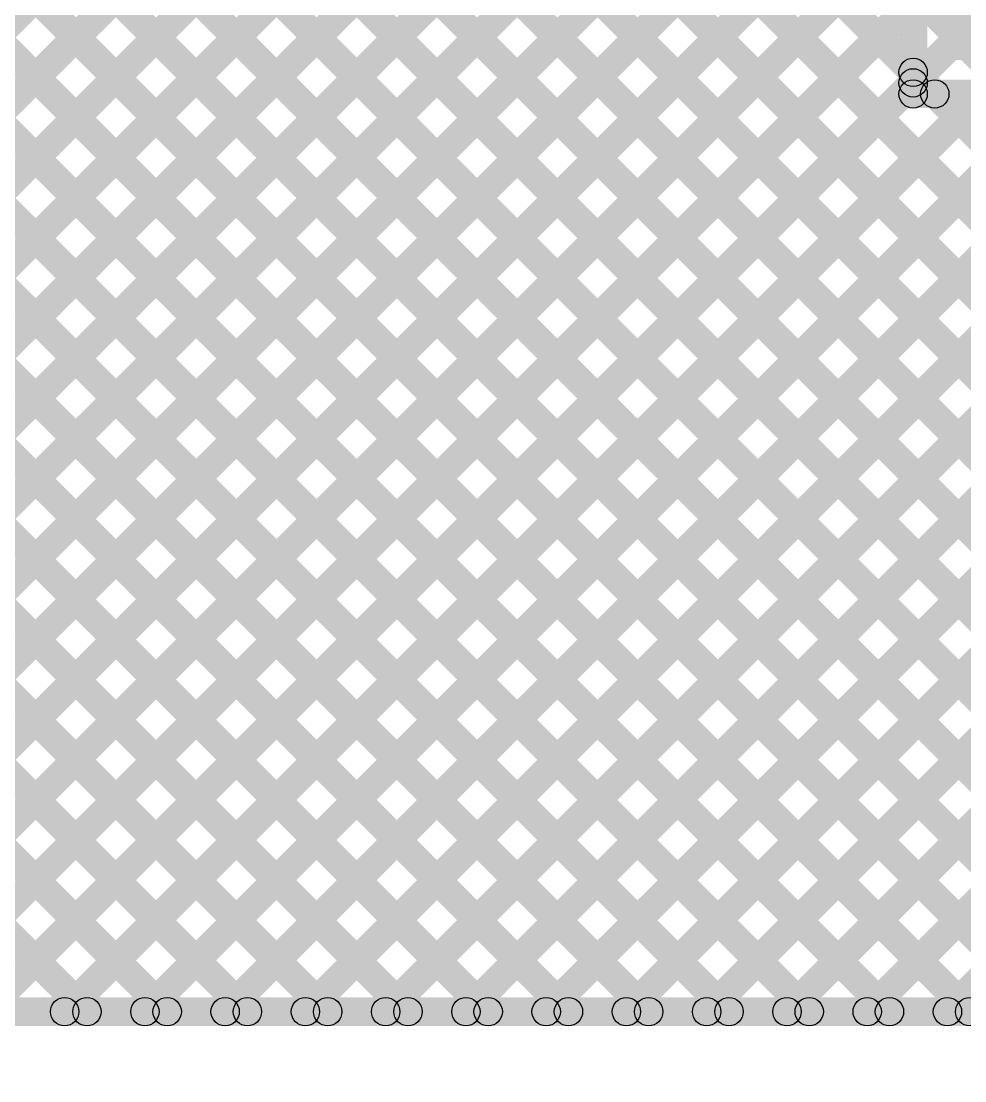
# Model space of a CAD drawing. Header units: millimetres. Extents: x -0.22 to 4.11, y -0.25 to 2.01.
# Drawn here: x 1.1412 to 1.4737, y 0.1857 to 0.5591 of the extents above; entities that cross this region are included whole.
import ezdxf

# ---------------------------------------------------------------- set-up
doc = ezdxf.new("R2010")
doc.units = ezdxf.units.MM
doc.header["$MEASUREMENT"] = 0
doc.layers.add('BottomLayer', color=5, linetype='Continuous')
doc.layers.add('TopLayer', color=1, linetype='Continuous')

msp = doc.modelspace()

# ---------------------------------------------------------------- hatches: boundary and pattern name
at = {"layer": 'BottomLayer'}
for points in [[(1.03762, 0.45175), (1.03055, 0.45882), (1.56595, 0.99422), (1.57302, 0.98715)], [(1.03762, 0.45175), (1.03055, 0.45882), (1.56595, 0.99422), (1.57302, 0.98715)], [(0.62455, 0.01046), (0.61748, 0.01753), (1.452, 0.85204), (1.45907, 0.84497)], [(0.62455, 0.01046), (0.61748, 0.01753), (1.452, 0.85204), (1.45907, 0.84497)], [(0.65284, 0.01046), (0.64577, 0.01753), (1.452, 0.82376), (1.45907, 0.81669)], [(0.65284, 0.01046), (0.64577, 0.01753), (1.452, 0.82376), (1.45907, 0.81669)], [(0.68112, 0.01046), (0.67405, 0.01753), (1.452, 0.79547), (1.45907, 0.7884)], [(0.68112, 0.01046), (0.67405, 0.01753), (1.452, 0.79547), (1.45907, 0.7884)], [(0.70941, 0.01046), (0.70234, 0.01753), (1.452, 0.76719), (1.45907, 0.76012)], [(0.70941, 0.01046), (0.70234, 0.01753), (1.452, 0.76719), (1.45907, 0.76012)], [(0.73769, 0.01046), (0.73062, 0.01753), (1.452, 0.73891), (1.45907, 0.73183)], [(0.73769, 0.01046), (0.73062, 0.01753), (1.452, 0.73891), (1.45907, 0.73183)], [(0.76598, 0.01046), (0.7589, 0.01753), (1.452, 0.71062), (1.45907, 0.70355)], [(0.76598, 0.01046), (0.7589, 0.01753), (1.452, 0.71062), (1.45907, 0.70355)], [(1.28419, 0.70539), (1.29126, 0.71246), (1.45907, 0.54466), (1.452, 0.53759)], [(1.28419, 0.70539), (1.29126, 0.71246), (1.45907, 0.54466), (1.452, 0.53759)], [(1.27005, 0.69125), (1.27712, 0.69832), (1.76185, 0.21359), (1.75478, 0.20652)], [(1.27005, 0.69125), (1.27712, 0.69832), (1.76185, 0.21359), (1.75478, 0.20652)], [(1.25591, 0.67711), (1.26298, 0.68418), (1.73356, 0.21359), (1.72649, 0.20652)], [(1.25591, 0.67711), (1.26298, 0.68418), (1.73356, 0.21359), (1.72649, 0.20652)], [(0.79426, 0.01046), (0.78719, 0.01753), (1.452, 0.68234), (1.45907, 0.67527)], [(0.79426, 0.01046), (0.78719, 0.01753), (1.452, 0.68234), (1.45907, 0.67527)], [(1.24176, 0.66297), (1.24883, 0.67004), (1.70528, 0.21359), (1.69821, 0.20652)], [(1.24176, 0.66297), (1.24883, 0.67004), (1.70528, 0.21359), (1.69821, 0.20652)], [(0.82254, 0.01046), (0.81547, 0.01753), (1.452, 0.65405), (1.45907, 0.64698)], [(0.82254, 0.01046), (0.81547, 0.01753), (1.452, 0.65405), (1.45907, 0.64698)], [(1.22762, 0.64882), (1.23469, 0.65589), (1.677, 0.21359), (1.66992, 0.20652)], [(1.22762, 0.64882), (1.23469, 0.65589), (1.677, 0.21359), (1.66992, 0.20652)], [(1.21348, 0.63468), (1.22055, 0.64175), (1.64871, 0.21359), (1.64164, 0.20652)], [(1.21348, 0.63468), (1.22055, 0.64175), (1.64871, 0.21359), (1.64164, 0.20652)], [(1.46753, 0.54549), (2.11853, 0.54549), (2.11853, 0.63525), (1.46753, 0.63525)], [(1.19934, 0.62054), (1.20641, 0.62761), (1.62043, 0.21359), (1.61336, 0.20652)], [(1.19934, 0.62054), (1.20641, 0.62761), (1.62043, 0.21359), (1.61336, 0.20652)], [(0.85083, 0.01046), (0.84376, 0.01753), (1.452, 0.62577), (1.45907, 0.6187)], [(0.85083, 0.01046), (0.84376, 0.01753), (1.452, 0.62577), (1.45907, 0.6187)], [(1.1852, 0.6064), (1.19227, 0.61347), (1.59214, 0.21359), (1.58507, 0.20652)], [(1.1852, 0.6064), (1.19227, 0.61347), (1.59214, 0.21359), (1.58507, 0.20652)], [(1.46053, 0.53349), (1.45053, 0.53349), (1.45053, 0.60317), (1.46053, 0.60317)], [(1.46053, 0.53349), (1.45053, 0.53349), (1.45053, 0.60317), (1.46053, 0.60317)], [(0.87911, 0.01046), (0.87204, 0.01753), (1.452, 0.59748), (1.45907, 0.59041)], [(0.87911, 0.01046), (0.87204, 0.01753), (1.452, 0.59748), (1.45907, 0.59041)], [(1.17105, 0.59225), (1.17812, 0.59933), (1.56386, 0.21359), (1.55679, 0.20652)], [(1.17105, 0.59225), (1.17812, 0.59933), (1.56386, 0.21359), (1.55679, 0.20652)], [(1.15691, 0.57811), (1.16398, 0.58518), (1.53557, 0.21359), (1.5285, 0.20652)], [(1.15691, 0.57811), (1.16398, 0.58518), (1.53557, 0.21359), (1.5285, 0.20652)], [(0.9074, 0.01046), (0.90033, 0.01753), (1.452, 0.5692), (1.45907, 0.56213)], [(0.9074, 0.01046), (0.90033, 0.01753), (1.452, 0.5692), (1.45907, 0.56213)], [(1.14277, 0.56397), (1.14984, 0.57104), (1.50729, 0.21359), (1.50022, 0.20652)], [(1.14277, 0.56397), (1.14984, 0.57104), (1.50729, 0.21359), (1.50022, 0.20652)], [(1.12863, 0.54983), (1.1357, 0.5569), (1.47901, 0.21359), (1.47193, 0.20652)], [(1.12863, 0.54983), (1.1357, 0.5569), (1.47901, 0.21359), (1.47193, 0.20652)], [(1.11448, 0.53569), (1.12156, 0.54276), (1.45072, 0.21359), (1.44365, 0.20652)], [(1.11448, 0.53569), (1.12156, 0.54276), (1.45072, 0.21359), (1.44365, 0.20652)], [(1.13174, 0.20652), (1.12467, 0.21359), (1.452, 0.54092), (1.45907, 0.53384)], [(1.13174, 0.20652), (1.12467, 0.21359), (1.452, 0.54092), (1.45907, 0.53384)], [(1.45553, 0.52849), (1.45553, 0.53849), (2.06453, 0.53849), (2.06453, 0.52849)], [(1.45553, 0.52849), (1.45553, 0.53849), (2.06453, 0.53849), (2.06453, 0.52849)], [(1.16003, 0.20652), (1.15296, 0.21359), (1.47639, 0.53703), (1.48346, 0.52995)], [(1.16003, 0.20652), (1.15296, 0.21359), (1.47639, 0.53703), (1.48346, 0.52995)], [(1.18831, 0.20652), (1.18124, 0.21359), (1.50467, 0.53703), (1.51175, 0.52995)], [(1.18831, 0.20652), (1.18124, 0.21359), (1.50467, 0.53703), (1.51175, 0.52995)], [(1.2166, 0.20652), (1.20953, 0.21359), (1.53296, 0.53703), (1.54003, 0.52995)], [(1.2166, 0.20652), (1.20953, 0.21359), (1.53296, 0.53703), (1.54003, 0.52995)], [(1.24488, 0.20652), (1.23781, 0.21359), (1.56124, 0.53703), (1.56831, 0.52995)], [(1.24488, 0.20652), (1.23781, 0.21359), (1.56124, 0.53703), (1.56831, 0.52995)], [(1.27317, 0.20652), (1.26609, 0.21359), (1.58953, 0.53703), (1.5966, 0.52995)], [(1.27317, 0.20652), (1.26609, 0.21359), (1.58953, 0.53703), (1.5966, 0.52995)], [(1.30145, 0.20652), (1.29438, 0.21359), (1.61781, 0.53703), (1.62488, 0.52995)], [(1.30145, 0.20652), (1.29438, 0.21359), (1.61781, 0.53703), (1.62488, 0.52995)], [(1.32973, 0.20652), (1.32266, 0.21359), (1.6461, 0.53703), (1.65317, 0.52995)], [(1.32973, 0.20652), (1.32266, 0.21359), (1.6461, 0.53703), (1.65317, 0.52995)], [(1.35802, 0.20652), (1.35095, 0.21359), (1.67438, 0.53703), (1.68145, 0.52995)], [(1.35802, 0.20652), (1.35095, 0.21359), (1.67438, 0.53703), (1.68145, 0.52995)], [(1.3863, 0.20652), (1.37923, 0.21359), (1.70266, 0.53703), (1.70974, 0.52995)], [(1.3863, 0.20652), (1.37923, 0.21359), (1.70266, 0.53703), (1.70974, 0.52995)], [(1.41459, 0.20652), (1.40752, 0.21359), (1.73095, 0.53703), (1.73802, 0.52995)], [(1.41459, 0.20652), (1.40752, 0.21359), (1.73095, 0.53703), (1.73802, 0.52995)], [(1.44287, 0.20652), (1.4358, 0.21359), (1.75923, 0.53703), (1.7663, 0.52995)], [(1.44287, 0.20652), (1.4358, 0.21359), (1.75923, 0.53703), (1.7663, 0.52995)], [(1.45963, 0.52995), (1.4667, 0.53703), (1.79013, 0.21359), (1.78306, 0.20652)], [(1.45963, 0.52995), (1.4667, 0.53703), (1.79013, 0.21359), (1.78306, 0.20652)], [(1.47116, 0.20652), (1.46408, 0.21359), (1.78752, 0.53703), (1.79459, 0.52995)], [(1.47116, 0.20652), (1.46408, 0.21359), (1.78752, 0.53703), (1.79459, 0.52995)], [(1.10034, 0.52154), (1.10741, 0.52862), (1.42244, 0.21359), (1.41537, 0.20652)], [(1.10034, 0.52154), (1.10741, 0.52862), (1.42244, 0.21359), (1.41537, 0.20652)], [(1.0862, 0.5074), (1.09327, 0.51447), (1.39415, 0.21359), (1.38708, 0.20652)], [(1.0862, 0.5074), (1.09327, 0.51447), (1.39415, 0.21359), (1.38708, 0.20652)], [(1.07206, 0.49326), (1.07913, 0.50033), (1.36587, 0.21359), (1.3588, 0.20652)], [(1.07206, 0.49326), (1.07913, 0.50033), (1.36587, 0.21359), (1.3588, 0.20652)], [(1.05792, 0.47912), (1.06499, 0.48619), (1.33758, 0.21359), (1.33051, 0.20652)], [(1.05792, 0.47912), (1.06499, 0.48619), (1.33758, 0.21359), (1.33051, 0.20652)], [(1.04377, 0.46498), (1.05084, 0.47205), (1.3093, 0.21359), (1.30223, 0.20652)], [(1.04377, 0.46498), (1.05084, 0.47205), (1.3093, 0.21359), (1.30223, 0.20652)], [(1.02961, 0.45086), (1.03668, 0.45793), (1.28102, 0.21359), (1.27394, 0.20652)], [(1.02961, 0.45086), (1.03668, 0.45793), (1.28102, 0.21359), (1.27394, 0.20652)], [(0.92231, 0.44502), (0.92938, 0.45209), (1.16788, 0.21359), (1.16081, 0.20652)], [(0.92231, 0.44502), (0.92938, 0.45209), (1.16788, 0.21359), (1.16081, 0.20652)], [(0.95059, 0.44502), (0.95767, 0.45209), (1.19616, 0.21359), (1.18909, 0.20652)], [(0.95059, 0.44502), (0.95767, 0.45209), (1.19616, 0.21359), (1.18909, 0.20652)], [(0.97888, 0.44502), (0.98595, 0.45209), (1.22445, 0.21359), (1.21738, 0.20652)], [(0.97888, 0.44502), (0.98595, 0.45209), (1.22445, 0.21359), (1.21738, 0.20652)], [(1.00716, 0.44502), (1.01423, 0.45209), (1.25273, 0.21359), (1.24566, 0.20652)], [(1.00716, 0.44502), (1.01423, 0.45209), (1.25273, 0.21359), (1.24566, 0.20652)], [(1.11853, 0.20506), (1.11853, 0.21506), (2.69453, 0.21506), (2.69453, 0.20506)], [(1.11853, 0.20506), (1.11853, 0.21506), (2.69453, 0.21506), (2.69453, 0.20506)]]:
    msp.add_hatch(color=5, dxfattribs=at).paths.add_polyline_path(points)
h = msp.add_hatch(color=5, dxfattribs=at)
edge = h.paths.add_edge_path()
edge.add_arc((1.45553, 0.54112), 0.005, 0, 360)
h = msp.add_hatch(color=5, dxfattribs=at)
edge = h.paths.add_edge_path()
edge.add_arc((1.45553, 0.54112), 0.005, 0, 360)
h = msp.add_hatch(color=5, dxfattribs=at)
edge = h.paths.add_edge_path()
edge.add_arc((1.45553, 0.53738), 0.005, 0, 360)
h = msp.add_hatch(color=5, dxfattribs=at)
edge = h.paths.add_edge_path()
edge.add_arc((1.45553, 0.53738), 0.005, 0, 360)
h = msp.add_hatch(color=5, dxfattribs=at)
edge = h.paths.add_edge_path()
edge.add_arc((1.45553, 0.53349), 0.005, 0, 360)
h = msp.add_hatch(color=5, dxfattribs=at)
edge = h.paths.add_edge_path()
edge.add_arc((1.45553, 0.53349), 0.005, 0, 360)
h = msp.add_hatch(color=5, dxfattribs=at)
edge = h.paths.add_edge_path()
edge.add_arc((1.45553, 0.53349), 0.005, 0, 360)
h = msp.add_hatch(color=5, dxfattribs=at)
edge = h.paths.add_edge_path()
edge.add_arc((1.45553, 0.53349), 0.005, 0, 360)
h = msp.add_hatch(color=5, dxfattribs=at)
edge = h.paths.add_edge_path()
edge.add_arc((1.46316, 0.53349), 0.005, 0, 360)
h = msp.add_hatch(color=5, dxfattribs=at)
edge = h.paths.add_edge_path()
edge.add_arc((1.46316, 0.53349), 0.005, 0, 360)
h = msp.add_hatch(color=5, dxfattribs=at)
edge = h.paths.add_edge_path()
edge.add_arc((1.15649, 0.21006), 0.005, 0, 360)
h = msp.add_hatch(color=5, dxfattribs=at)
edge = h.paths.add_edge_path()
edge.add_arc((1.15649, 0.21006), 0.005, 0, 360)
h = msp.add_hatch(color=5, dxfattribs=at)
edge = h.paths.add_edge_path()
edge.add_arc((1.16434, 0.21006), 0.005, 0, 360)
h = msp.add_hatch(color=5, dxfattribs=at)
edge = h.paths.add_edge_path()
edge.add_arc((1.16434, 0.21006), 0.005, 0, 360)
h = msp.add_hatch(color=5, dxfattribs=at)
edge = h.paths.add_edge_path()
edge.add_arc((1.18478, 0.21006), 0.005, 0, 360)
h = msp.add_hatch(color=5, dxfattribs=at)
edge = h.paths.add_edge_path()
edge.add_arc((1.18478, 0.21006), 0.005, 0, 360)
h = msp.add_hatch(color=5, dxfattribs=at)
edge = h.paths.add_edge_path()
edge.add_arc((1.19263, 0.21006), 0.005, 0, 360)
h = msp.add_hatch(color=5, dxfattribs=at)
edge = h.paths.add_edge_path()
edge.add_arc((1.19263, 0.21006), 0.005, 0, 360)
h = msp.add_hatch(color=5, dxfattribs=at)
edge = h.paths.add_edge_path()
edge.add_arc((1.21306, 0.21006), 0.005, 0, 360)
h = msp.add_hatch(color=5, dxfattribs=at)
edge = h.paths.add_edge_path()
edge.add_arc((1.21306, 0.21006), 0.005, 0, 360)
h = msp.add_hatch(color=5, dxfattribs=at)
edge = h.paths.add_edge_path()
edge.add_arc((1.22091, 0.21006), 0.005, 0, 360)
h = msp.add_hatch(color=5, dxfattribs=at)
edge = h.paths.add_edge_path()
edge.add_arc((1.22091, 0.21006), 0.005, 0, 360)
h = msp.add_hatch(color=5, dxfattribs=at)
edge = h.paths.add_edge_path()
edge.add_arc((1.24135, 0.21006), 0.005, 0, 360)
h = msp.add_hatch(color=5, dxfattribs=at)
edge = h.paths.add_edge_path()
edge.add_arc((1.24135, 0.21006), 0.005, 0, 360)
h = msp.add_hatch(color=5, dxfattribs=at)
edge = h.paths.add_edge_path()
edge.add_arc((1.2492, 0.21006), 0.005, 0, 360)
h = msp.add_hatch(color=5, dxfattribs=at)
edge = h.paths.add_edge_path()
edge.add_arc((1.2492, 0.21006), 0.005, 0, 360)
h = msp.add_hatch(color=5, dxfattribs=at)
edge = h.paths.add_edge_path()
edge.add_arc((1.26963, 0.21006), 0.005, 0, 360)
h = msp.add_hatch(color=5, dxfattribs=at)
edge = h.paths.add_edge_path()
edge.add_arc((1.26963, 0.21006), 0.005, 0, 360)
h = msp.add_hatch(color=5, dxfattribs=at)
edge = h.paths.add_edge_path()
edge.add_arc((1.27748, 0.21006), 0.005, 0, 360)
h = msp.add_hatch(color=5, dxfattribs=at)
edge = h.paths.add_edge_path()
edge.add_arc((1.27748, 0.21006), 0.005, 0, 360)
h = msp.add_hatch(color=5, dxfattribs=at)
edge = h.paths.add_edge_path()
edge.add_arc((1.29791, 0.21006), 0.005, 0, 360)
h = msp.add_hatch(color=5, dxfattribs=at)
edge = h.paths.add_edge_path()
edge.add_arc((1.29791, 0.21006), 0.005, 0, 360)
h = msp.add_hatch(color=5, dxfattribs=at)
edge = h.paths.add_edge_path()
edge.add_arc((1.30576, 0.21006), 0.005, 0, 360)
h = msp.add_hatch(color=5, dxfattribs=at)
edge = h.paths.add_edge_path()
edge.add_arc((1.30576, 0.21006), 0.005, 0, 360)
h = msp.add_hatch(color=5, dxfattribs=at)
edge = h.paths.add_edge_path()
edge.add_arc((1.3262, 0.21006), 0.005, 0, 360)
h = msp.add_hatch(color=5, dxfattribs=at)
edge = h.paths.add_edge_path()
edge.add_arc((1.3262, 0.21006), 0.005, 0, 360)
h = msp.add_hatch(color=5, dxfattribs=at)
edge = h.paths.add_edge_path()
edge.add_arc((1.33405, 0.21006), 0.005, 0, 360)
h = msp.add_hatch(color=5, dxfattribs=at)
edge = h.paths.add_edge_path()
edge.add_arc((1.33405, 0.21006), 0.005, 0, 360)
h = msp.add_hatch(color=5, dxfattribs=at)
edge = h.paths.add_edge_path()
edge.add_arc((1.35448, 0.21006), 0.005, 0, 360)
h = msp.add_hatch(color=5, dxfattribs=at)
edge = h.paths.add_edge_path()
edge.add_arc((1.35448, 0.21006), 0.005, 0, 360)
h = msp.add_hatch(color=5, dxfattribs=at)
edge = h.paths.add_edge_path()
edge.add_arc((1.36233, 0.21006), 0.005, 0, 360)
h = msp.add_hatch(color=5, dxfattribs=at)
edge = h.paths.add_edge_path()
edge.add_arc((1.36233, 0.21006), 0.005, 0, 360)
h = msp.add_hatch(color=5, dxfattribs=at)
edge = h.paths.add_edge_path()
edge.add_arc((1.38277, 0.21006), 0.005, 0, 360)
h = msp.add_hatch(color=5, dxfattribs=at)
edge = h.paths.add_edge_path()
edge.add_arc((1.38277, 0.21006), 0.005, 0, 360)
h = msp.add_hatch(color=5, dxfattribs=at)
edge = h.paths.add_edge_path()
edge.add_arc((1.39062, 0.21006), 0.005, 0, 360)
h = msp.add_hatch(color=5, dxfattribs=at)
edge = h.paths.add_edge_path()
edge.add_arc((1.39062, 0.21006), 0.005, 0, 360)
h = msp.add_hatch(color=5, dxfattribs=at)
edge = h.paths.add_edge_path()
edge.add_arc((1.41105, 0.21006), 0.005, 0, 360)
h = msp.add_hatch(color=5, dxfattribs=at)
edge = h.paths.add_edge_path()
edge.add_arc((1.41105, 0.21006), 0.005, 0, 360)
h = msp.add_hatch(color=5, dxfattribs=at)
edge = h.paths.add_edge_path()
edge.add_arc((1.4189, 0.21006), 0.005, 0, 360)
h = msp.add_hatch(color=5, dxfattribs=at)
edge = h.paths.add_edge_path()
edge.add_arc((1.4189, 0.21006), 0.005, 0, 360)
h = msp.add_hatch(color=5, dxfattribs=at)
edge = h.paths.add_edge_path()
edge.add_arc((1.43934, 0.21006), 0.005, 0, 360)
h = msp.add_hatch(color=5, dxfattribs=at)
edge = h.paths.add_edge_path()
edge.add_arc((1.43934, 0.21006), 0.005, 0, 360)
h = msp.add_hatch(color=5, dxfattribs=at)
edge = h.paths.add_edge_path()
edge.add_arc((1.44719, 0.21006), 0.005, 0, 360)
h = msp.add_hatch(color=5, dxfattribs=at)
edge = h.paths.add_edge_path()
edge.add_arc((1.44719, 0.21006), 0.005, 0, 360)
h = msp.add_hatch(color=5, dxfattribs=at)
edge = h.paths.add_edge_path()
edge.add_arc((1.46762, 0.21006), 0.005, 0, 360)
h = msp.add_hatch(color=5, dxfattribs=at)
edge = h.paths.add_edge_path()
edge.add_arc((1.46762, 0.21006), 0.005, 0, 360)
h = msp.add_hatch(color=5, dxfattribs=at)
edge = h.paths.add_edge_path()
edge.add_arc((1.47547, 0.21006), 0.005, 0, 360)
h = msp.add_hatch(color=5, dxfattribs=at)
edge = h.paths.add_edge_path()
edge.add_arc((1.47547, 0.21006), 0.005, 0, 360)
at = {"layer": 'TopLayer'}
for points in [[(0.872, 1.14587), (0.87907, 1.15294), (1.81842, 0.21359), (1.81135, 0.20652)], [(0.872, 1.14587), (0.87907, 1.15294), (1.81842, 0.21359), (1.81135, 0.20652)], [(0.872, 1.11759), (0.87907, 1.12466), (1.79013, 0.21359), (1.78306, 0.20652)], [(0.872, 1.11759), (0.87907, 1.12466), (1.79013, 0.21359), (1.78306, 0.20652)], [(0.872, 1.0893), (0.87907, 1.09637), (1.76185, 0.21359), (1.75478, 0.20652)], [(0.872, 1.0893), (0.87907, 1.09637), (1.76185, 0.21359), (1.75478, 0.20652)], [(0.872, 1.06102), (0.87907, 1.06809), (1.73356, 0.21359), (1.72649, 0.20652)], [(0.872, 1.06102), (0.87907, 1.06809), (1.73356, 0.21359), (1.72649, 0.20652)], [(0.872, 1.03273), (0.87907, 1.0398), (1.70528, 0.21359), (1.69821, 0.20652)], [(0.872, 1.03273), (0.87907, 1.0398), (1.70528, 0.21359), (1.69821, 0.20652)], [(0.872, 1.00445), (0.87907, 1.01152), (1.677, 0.21359), (1.66992, 0.20652)], [(0.872, 1.00445), (0.87907, 1.01152), (1.677, 0.21359), (1.66992, 0.20652)], [(0.872, 0.97616), (0.87907, 0.98323), (1.64871, 0.21359), (1.64164, 0.20652)], [(0.872, 0.97616), (0.87907, 0.98323), (1.64871, 0.21359), (1.64164, 0.20652)], [(0.872, 0.94788), (0.87907, 0.95495), (1.62043, 0.21359), (1.61336, 0.20652)], [(0.872, 0.94788), (0.87907, 0.95495), (1.62043, 0.21359), (1.61336, 0.20652)], [(0.872, 0.9196), (0.87907, 0.92667), (1.59214, 0.21359), (1.58507, 0.20652)], [(0.872, 0.9196), (0.87907, 0.92667), (1.59214, 0.21359), (1.58507, 0.20652)], [(0.872, 0.89131), (0.87907, 0.89838), (1.56386, 0.21359), (1.55679, 0.20652)], [(0.872, 0.89131), (0.87907, 0.89838), (1.56386, 0.21359), (1.55679, 0.20652)], [(0.872, 0.86303), (0.87907, 0.8701), (1.53557, 0.21359), (1.5285, 0.20652)], [(0.872, 0.86303), (0.87907, 0.8701), (1.53557, 0.21359), (1.5285, 0.20652)], [(0.59627, 0.01046), (0.5892, 0.01753), (1.417, 0.84533), (1.42407, 0.83826)], [(0.59627, 0.01046), (0.5892, 0.01753), (1.417, 0.84533), (1.42407, 0.83826)], [(0.872, 0.83474), (0.87907, 0.84181), (1.50729, 0.21359), (1.50022, 0.20652)], [(0.872, 0.83474), (0.87907, 0.84181), (1.50729, 0.21359), (1.50022, 0.20652)], [(0.62455, 0.01046), (0.61748, 0.01753), (1.417, 0.81704), (1.42407, 0.80997)], [(0.62455, 0.01046), (0.61748, 0.01753), (1.417, 0.81704), (1.42407, 0.80997)], [(0.872, 0.80646), (0.87907, 0.81353), (1.47901, 0.21359), (1.47193, 0.20652)], [(0.872, 0.80646), (0.87907, 0.81353), (1.47901, 0.21359), (1.47193, 0.20652)], [(0.65284, 0.01046), (0.64577, 0.01753), (1.417, 0.78876), (1.42407, 0.78169)], [(0.65284, 0.01046), (0.64577, 0.01753), (1.417, 0.78876), (1.42407, 0.78169)], [(0.872, 0.77817), (0.87907, 0.78524), (1.45072, 0.21359), (1.44365, 0.20652)], [(0.872, 0.77817), (0.87907, 0.78524), (1.45072, 0.21359), (1.44365, 0.20652)], [(1.18831, 0.20652), (1.18124, 0.21359), (1.73459, 0.76694), (1.74166, 0.75987)], [(1.18831, 0.20652), (1.18124, 0.21359), (1.73459, 0.76694), (1.74166, 0.75987)], [(0.68112, 0.01046), (0.67405, 0.01753), (1.417, 0.76047), (1.42407, 0.7534)], [(0.68112, 0.01046), (0.67405, 0.01753), (1.417, 0.76047), (1.42407, 0.7534)], [(0.872, 0.74989), (0.87907, 0.75696), (1.42244, 0.21359), (1.41537, 0.20652)], [(0.872, 0.74989), (0.87907, 0.75696), (1.42244, 0.21359), (1.41537, 0.20652)], [(1.2166, 0.20652), (1.20953, 0.21359), (1.74873, 0.7528), (1.7558, 0.74573)], [(1.2166, 0.20652), (1.20953, 0.21359), (1.74873, 0.7528), (1.7558, 0.74573)], [(1.24488, 0.20652), (1.23781, 0.21359), (1.76287, 0.73865), (1.76994, 0.73158)], [(1.24488, 0.20652), (1.23781, 0.21359), (1.76287, 0.73865), (1.76994, 0.73158)], [(0.70941, 0.01046), (0.70234, 0.01753), (1.417, 0.73219), (1.42407, 0.72512)], [(0.70941, 0.01046), (0.70234, 0.01753), (1.417, 0.73219), (1.42407, 0.72512)], [(0.872, 0.72161), (0.87907, 0.72868), (1.39415, 0.21359), (1.38708, 0.20652)], [(0.872, 0.72161), (0.87907, 0.72868), (1.39415, 0.21359), (1.38708, 0.20652)], [(1.27317, 0.20652), (1.26609, 0.21359), (1.77701, 0.72451), (1.78409, 0.71744)], [(1.27317, 0.20652), (1.26609, 0.21359), (1.77701, 0.72451), (1.78409, 0.71744)], [(1.30145, 0.20652), (1.29438, 0.21359), (1.79116, 0.71037), (1.79823, 0.7033)], [(1.30145, 0.20652), (1.29438, 0.21359), (1.79116, 0.71037), (1.79823, 0.7033)], [(0.73769, 0.01046), (0.73062, 0.01753), (1.417, 0.70391), (1.42407, 0.69683)], [(0.73769, 0.01046), (0.73062, 0.01753), (1.417, 0.70391), (1.42407, 0.69683)], [(0.872, 0.69332), (0.87907, 0.70039), (1.36587, 0.21359), (1.3588, 0.20652)], [(0.872, 0.69332), (0.87907, 0.70039), (1.36587, 0.21359), (1.3588, 0.20652)], [(1.32973, 0.20652), (1.32266, 0.21359), (1.8053, 0.69623), (1.81237, 0.68916)], [(1.32973, 0.20652), (1.32266, 0.21359), (1.8053, 0.69623), (1.81237, 0.68916)], [(1.35802, 0.20652), (1.35095, 0.21359), (1.81944, 0.68209), (1.82651, 0.67501)], [(1.35802, 0.20652), (1.35095, 0.21359), (1.81944, 0.68209), (1.82651, 0.67501)], [(0.76598, 0.01046), (0.7589, 0.01753), (1.417, 0.67562), (1.42407, 0.66855)], [(0.76598, 0.01046), (0.7589, 0.01753), (1.417, 0.67562), (1.42407, 0.66855)], [(0.872, 0.66504), (0.87907, 0.67211), (1.33758, 0.21359), (1.33051, 0.20652)], [(0.872, 0.66504), (0.87907, 0.67211), (1.33758, 0.21359), (1.33051, 0.20652)], [(1.3863, 0.20652), (1.37923, 0.21359), (1.83358, 0.66794), (1.84065, 0.66087)], [(1.3863, 0.20652), (1.37923, 0.21359), (1.83358, 0.66794), (1.84065, 0.66087)], [(1.41459, 0.20652), (1.40752, 0.21359), (1.84803, 0.65411), (1.85511, 0.64704)], [(1.41459, 0.20652), (1.40752, 0.21359), (1.84803, 0.65411), (1.85511, 0.64704)], [(1.44287, 0.20652), (1.4358, 0.21359), (1.87243, 0.65022), (1.8795, 0.64315)], [(1.44287, 0.20652), (1.4358, 0.21359), (1.87243, 0.65022), (1.8795, 0.64315)], [(1.47116, 0.20652), (1.46408, 0.21359), (1.90071, 0.65022), (1.90778, 0.64315)], [(1.47116, 0.20652), (1.46408, 0.21359), (1.90071, 0.65022), (1.90778, 0.64315)], [(0.79426, 0.01046), (0.78719, 0.01753), (1.417, 0.64734), (1.42407, 0.64027)], [(0.79426, 0.01046), (0.78719, 0.01753), (1.417, 0.64734), (1.42407, 0.64027)], [(0.872, 0.63675), (0.87907, 0.64382), (1.3093, 0.21359), (1.30223, 0.20652)], [(0.872, 0.63675), (0.87907, 0.64382), (1.3093, 0.21359), (1.30223, 0.20652)], [(0.82254, 0.01046), (0.81547, 0.01753), (1.41724, 0.6193), (1.42431, 0.61223)], [(0.82254, 0.01046), (0.81547, 0.01753), (1.41724, 0.6193), (1.42431, 0.61223)], [(0.872, 0.60847), (0.87907, 0.61554), (1.28102, 0.21359), (1.27394, 0.20652)], [(0.872, 0.60847), (0.87907, 0.61554), (1.28102, 0.21359), (1.27394, 0.20652)], [(0.85083, 0.01046), (0.84376, 0.01753), (1.42661, 0.60038), (1.43368, 0.59331)], [(0.85083, 0.01046), (0.84376, 0.01753), (1.42661, 0.60038), (1.43368, 0.59331)], [(0.872, 0.58018), (0.87907, 0.58725), (1.25273, 0.21359), (1.24566, 0.20652)], [(0.872, 0.58018), (0.87907, 0.58725), (1.25273, 0.21359), (1.24566, 0.20652)], [(0.87911, 0.01046), (0.87204, 0.01753), (1.44075, 0.58624), (1.44782, 0.57917)], [(0.87911, 0.01046), (0.87204, 0.01753), (1.44075, 0.58624), (1.44782, 0.57917)], [(0.9074, 0.01046), (0.90033, 0.01753), (1.45547, 0.57267), (1.46254, 0.5656)], [(0.9074, 0.01046), (0.90033, 0.01753), (1.45547, 0.57267), (1.46254, 0.5656)], [(1.13174, 0.20652), (1.12467, 0.21359), (1.47889, 0.56781), (1.48596, 0.56074)], [(1.13174, 0.20652), (1.12467, 0.21359), (1.47889, 0.56781), (1.48596, 0.56074)], [(1.16003, 0.20652), (1.15296, 0.21359), (1.50868, 0.56931), (1.51575, 0.56224)], [(1.16003, 0.20652), (1.15296, 0.21359), (1.50868, 0.56931), (1.51575, 0.56224)], [(0.872, 0.5519), (0.87907, 0.55897), (1.22445, 0.21359), (1.21738, 0.20652)], [(0.872, 0.5519), (0.87907, 0.55897), (1.22445, 0.21359), (1.21738, 0.20652)], [(0.872, 0.52361), (0.87907, 0.53069), (1.19616, 0.21359), (1.18909, 0.20652)], [(0.872, 0.52361), (0.87907, 0.53069), (1.19616, 0.21359), (1.18909, 0.20652)], [(0.872, 0.49533), (0.87907, 0.5024), (1.16788, 0.21359), (1.16081, 0.20652)], [(0.872, 0.49533), (0.87907, 0.5024), (1.16788, 0.21359), (1.16081, 0.20652)], [(1.11853, 0.20506), (1.11853, 0.21506), (2.69453, 0.21506), (2.69453, 0.20506)], [(1.11853, 0.20506), (1.11853, 0.21506), (2.69453, 0.21506), (2.69453, 0.20506)]]:
    msp.add_hatch(color=1, dxfattribs=at).paths.add_polyline_path(points)
h = msp.add_hatch(color=1, dxfattribs=at)
edge = h.paths.add_edge_path()
edge.add_arc((1.15649, 0.21006), 0.005, 0, 360)
h = msp.add_hatch(color=1, dxfattribs=at)
edge = h.paths.add_edge_path()
edge.add_arc((1.15649, 0.21006), 0.005, 0, 360)
h = msp.add_hatch(color=1, dxfattribs=at)
edge = h.paths.add_edge_path()
edge.add_arc((1.16434, 0.21006), 0.005, 0, 360)
h = msp.add_hatch(color=1, dxfattribs=at)
edge = h.paths.add_edge_path()
edge.add_arc((1.16434, 0.21006), 0.005, 0, 360)
h = msp.add_hatch(color=1, dxfattribs=at)
edge = h.paths.add_edge_path()
edge.add_arc((1.18478, 0.21006), 0.005, 0, 360)
h = msp.add_hatch(color=1, dxfattribs=at)
edge = h.paths.add_edge_path()
edge.add_arc((1.18478, 0.21006), 0.005, 0, 360)
h = msp.add_hatch(color=1, dxfattribs=at)
edge = h.paths.add_edge_path()
edge.add_arc((1.19263, 0.21006), 0.005, 0, 360)
h = msp.add_hatch(color=1, dxfattribs=at)
edge = h.paths.add_edge_path()
edge.add_arc((1.19263, 0.21006), 0.005, 0, 360)
h = msp.add_hatch(color=1, dxfattribs=at)
edge = h.paths.add_edge_path()
edge.add_arc((1.21306, 0.21006), 0.005, 0, 360)
h = msp.add_hatch(color=1, dxfattribs=at)
edge = h.paths.add_edge_path()
edge.add_arc((1.21306, 0.21006), 0.005, 0, 360)
h = msp.add_hatch(color=1, dxfattribs=at)
edge = h.paths.add_edge_path()
edge.add_arc((1.22091, 0.21006), 0.005, 0, 360)
h = msp.add_hatch(color=1, dxfattribs=at)
edge = h.paths.add_edge_path()
edge.add_arc((1.22091, 0.21006), 0.005, 0, 360)
h = msp.add_hatch(color=1, dxfattribs=at)
edge = h.paths.add_edge_path()
edge.add_arc((1.24135, 0.21006), 0.005, 0, 360)
h = msp.add_hatch(color=1, dxfattribs=at)
edge = h.paths.add_edge_path()
edge.add_arc((1.24135, 0.21006), 0.005, 0, 360)
h = msp.add_hatch(color=1, dxfattribs=at)
edge = h.paths.add_edge_path()
edge.add_arc((1.2492, 0.21006), 0.005, 0, 360)
h = msp.add_hatch(color=1, dxfattribs=at)
edge = h.paths.add_edge_path()
edge.add_arc((1.2492, 0.21006), 0.005, 0, 360)
h = msp.add_hatch(color=1, dxfattribs=at)
edge = h.paths.add_edge_path()
edge.add_arc((1.26963, 0.21006), 0.005, 0, 360)
h = msp.add_hatch(color=1, dxfattribs=at)
edge = h.paths.add_edge_path()
edge.add_arc((1.26963, 0.21006), 0.005, 0, 360)
h = msp.add_hatch(color=1, dxfattribs=at)
edge = h.paths.add_edge_path()
edge.add_arc((1.27748, 0.21006), 0.005, 0, 360)
h = msp.add_hatch(color=1, dxfattribs=at)
edge = h.paths.add_edge_path()
edge.add_arc((1.27748, 0.21006), 0.005, 0, 360)
h = msp.add_hatch(color=1, dxfattribs=at)
edge = h.paths.add_edge_path()
edge.add_arc((1.29791, 0.21006), 0.005, 0, 360)
h = msp.add_hatch(color=1, dxfattribs=at)
edge = h.paths.add_edge_path()
edge.add_arc((1.29791, 0.21006), 0.005, 0, 360)
h = msp.add_hatch(color=1, dxfattribs=at)
edge = h.paths.add_edge_path()
edge.add_arc((1.30576, 0.21006), 0.005, 0, 360)
h = msp.add_hatch(color=1, dxfattribs=at)
edge = h.paths.add_edge_path()
edge.add_arc((1.30576, 0.21006), 0.005, 0, 360)
h = msp.add_hatch(color=1, dxfattribs=at)
edge = h.paths.add_edge_path()
edge.add_arc((1.3262, 0.21006), 0.005, 0, 360)
h = msp.add_hatch(color=1, dxfattribs=at)
edge = h.paths.add_edge_path()
edge.add_arc((1.3262, 0.21006), 0.005, 0, 360)
h = msp.add_hatch(color=1, dxfattribs=at)
edge = h.paths.add_edge_path()
edge.add_arc((1.33405, 0.21006), 0.005, 0, 360)
h = msp.add_hatch(color=1, dxfattribs=at)
edge = h.paths.add_edge_path()
edge.add_arc((1.33405, 0.21006), 0.005, 0, 360)
h = msp.add_hatch(color=1, dxfattribs=at)
edge = h.paths.add_edge_path()
edge.add_arc((1.35448, 0.21006), 0.005, 0, 360)
h = msp.add_hatch(color=1, dxfattribs=at)
edge = h.paths.add_edge_path()
edge.add_arc((1.35448, 0.21006), 0.005, 0, 360)
h = msp.add_hatch(color=1, dxfattribs=at)
edge = h.paths.add_edge_path()
edge.add_arc((1.36233, 0.21006), 0.005, 0, 360)
h = msp.add_hatch(color=1, dxfattribs=at)
edge = h.paths.add_edge_path()
edge.add_arc((1.36233, 0.21006), 0.005, 0, 360)
h = msp.add_hatch(color=1, dxfattribs=at)
edge = h.paths.add_edge_path()
edge.add_arc((1.38277, 0.21006), 0.005, 0, 360)
h = msp.add_hatch(color=1, dxfattribs=at)
edge = h.paths.add_edge_path()
edge.add_arc((1.38277, 0.21006), 0.005, 0, 360)
h = msp.add_hatch(color=1, dxfattribs=at)
edge = h.paths.add_edge_path()
edge.add_arc((1.39062, 0.21006), 0.005, 0, 360)
h = msp.add_hatch(color=1, dxfattribs=at)
edge = h.paths.add_edge_path()
edge.add_arc((1.39062, 0.21006), 0.005, 0, 360)
h = msp.add_hatch(color=1, dxfattribs=at)
edge = h.paths.add_edge_path()
edge.add_arc((1.41105, 0.21006), 0.005, 0, 360)
h = msp.add_hatch(color=1, dxfattribs=at)
edge = h.paths.add_edge_path()
edge.add_arc((1.41105, 0.21006), 0.005, 0, 360)
h = msp.add_hatch(color=1, dxfattribs=at)
edge = h.paths.add_edge_path()
edge.add_arc((1.4189, 0.21006), 0.005, 0, 360)
h = msp.add_hatch(color=1, dxfattribs=at)
edge = h.paths.add_edge_path()
edge.add_arc((1.4189, 0.21006), 0.005, 0, 360)
h = msp.add_hatch(color=1, dxfattribs=at)
edge = h.paths.add_edge_path()
edge.add_arc((1.43934, 0.21006), 0.005, 0, 360)
h = msp.add_hatch(color=1, dxfattribs=at)
edge = h.paths.add_edge_path()
edge.add_arc((1.43934, 0.21006), 0.005, 0, 360)
h = msp.add_hatch(color=1, dxfattribs=at)
edge = h.paths.add_edge_path()
edge.add_arc((1.44719, 0.21006), 0.005, 0, 360)
h = msp.add_hatch(color=1, dxfattribs=at)
edge = h.paths.add_edge_path()
edge.add_arc((1.44719, 0.21006), 0.005, 0, 360)
h = msp.add_hatch(color=1, dxfattribs=at)
edge = h.paths.add_edge_path()
edge.add_arc((1.46762, 0.21006), 0.005, 0, 360)
h = msp.add_hatch(color=1, dxfattribs=at)
edge = h.paths.add_edge_path()
edge.add_arc((1.46762, 0.21006), 0.005, 0, 360)
h = msp.add_hatch(color=1, dxfattribs=at)
edge = h.paths.add_edge_path()
edge.add_arc((1.47547, 0.21006), 0.005, 0, 360)
h = msp.add_hatch(color=1, dxfattribs=at)
edge = h.paths.add_edge_path()
edge.add_arc((1.47547, 0.21006), 0.005, 0, 360)

# ---------------------------------------------------------------- linework, layer by layer
at = {"layer": 'BottomLayer'}
for centre in [(1.45553, 0.54112), (1.45553, 0.54112), (1.45553, 0.53738), (1.45553, 0.53738), (1.45553, 0.53349), (1.45553, 0.53349), (1.45553, 0.53349), (1.45553, 0.53349), (1.46316, 0.53349), (1.46316, 0.53349), (1.15649, 0.21006), (1.15649, 0.21006), (1.16434, 0.21006), (1.16434, 0.21006), (1.18478, 0.21006), (1.18478, 0.21006), (1.19263, 0.21006), (1.19263, 0.21006), (1.21306, 0.21006), (1.21306, 0.21006), (1.22091, 0.21006), (1.22091, 0.21006), (1.24135, 0.21006), (1.24135, 0.21006), (1.2492, 0.21006), (1.2492, 0.21006), (1.26963, 0.21006), (1.26963, 0.21006), (1.27748, 0.21006), (1.27748, 0.21006), (1.29791, 0.21006), (1.29791, 0.21006), (1.30576, 0.21006), (1.30576, 0.21006), (1.3262, 0.21006), (1.3262, 0.21006), (1.33405, 0.21006), (1.33405, 0.21006), (1.35448, 0.21006), (1.35448, 0.21006), (1.36233, 0.21006), (1.36233, 0.21006), (1.38277, 0.21006), (1.38277, 0.21006), (1.39062, 0.21006), (1.39062, 0.21006), (1.41105, 0.21006), (1.41105, 0.21006), (1.4189, 0.21006), (1.4189, 0.21006), (1.43934, 0.21006), (1.43934, 0.21006), (1.44719, 0.21006), (1.44719, 0.21006), (1.46762, 0.21006), (1.46762, 0.21006), (1.47547, 0.21006), (1.47547, 0.21006)]:
    msp.add_circle(centre, 0.005, dxfattribs=at)
at = {"layer": 'TopLayer'}
for centre in [(1.15649, 0.21006), (1.15649, 0.21006), (1.16434, 0.21006), (1.16434, 0.21006), (1.18478, 0.21006), (1.18478, 0.21006), (1.19263, 0.21006), (1.19263, 0.21006), (1.21306, 0.21006), (1.21306, 0.21006), (1.22091, 0.21006), (1.22091, 0.21006), (1.24135, 0.21006), (1.24135, 0.21006), (1.2492, 0.21006), (1.2492, 0.21006), (1.26963, 0.21006), (1.26963, 0.21006), (1.27748, 0.21006), (1.27748, 0.21006), (1.29791, 0.21006), (1.29791, 0.21006), (1.30576, 0.21006), (1.30576, 0.21006), (1.3262, 0.21006), (1.3262, 0.21006), (1.33405, 0.21006), (1.33405, 0.21006), (1.35448, 0.21006), (1.35448, 0.21006), (1.36233, 0.21006), (1.36233, 0.21006), (1.38277, 0.21006), (1.38277, 0.21006), (1.39062, 0.21006), (1.39062, 0.21006), (1.41105, 0.21006), (1.41105, 0.21006), (1.4189, 0.21006), (1.4189, 0.21006), (1.43934, 0.21006), (1.43934, 0.21006), (1.44719, 0.21006), (1.44719, 0.21006), (1.46762, 0.21006), (1.46762, 0.21006), (1.47547, 0.21006), (1.47547, 0.21006)]:
    msp.add_circle(centre, 0.005, dxfattribs=at)

doc.saveas('drawing.dxf')
